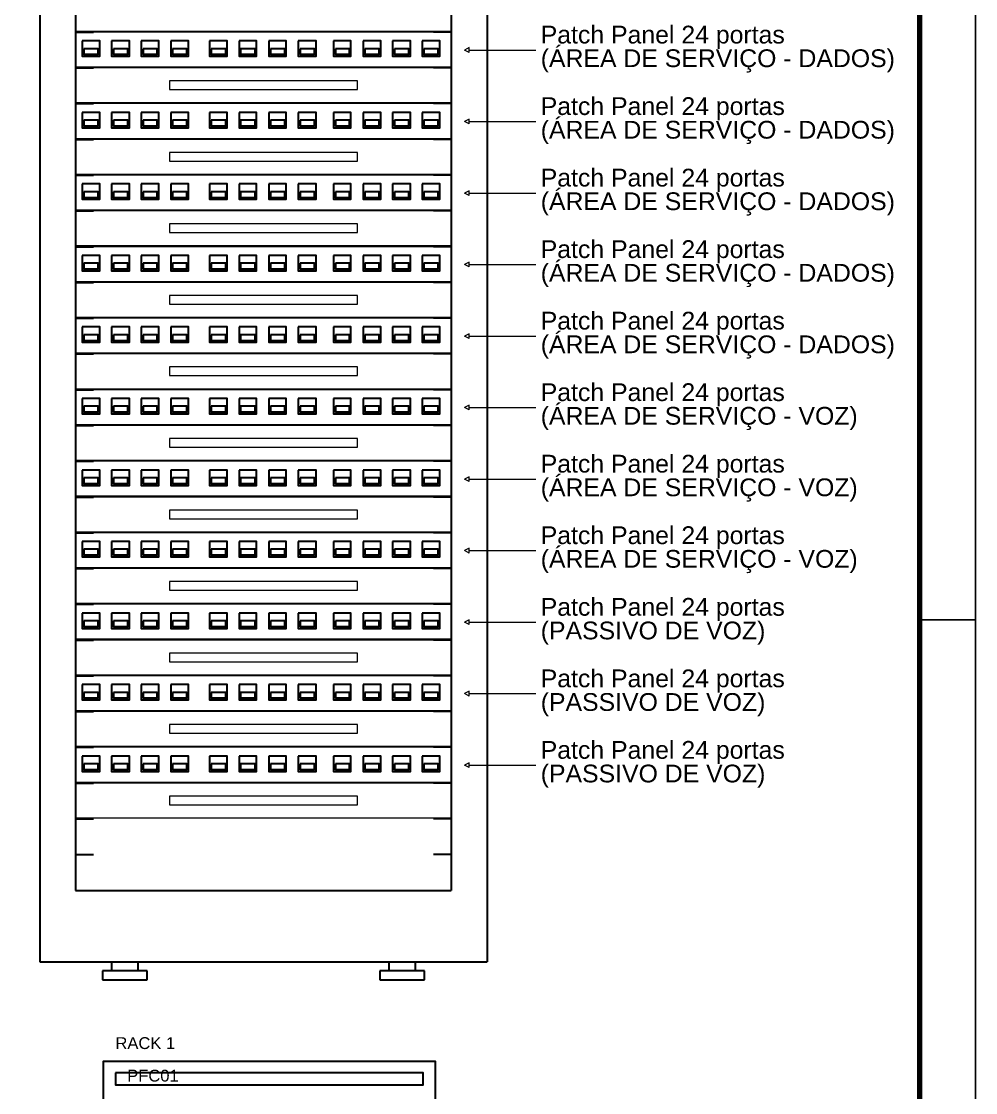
# Model space of a CAD drawing. Header units: millimetres. Extents: x 329 to 8779, y 382 to 3352.
# Drawn here: x 7925 to 8779, y 1444 to 2403 of the extents above; entities that cross this region are included whole.
import ezdxf

# ---------------------------------------------------------------- set-up
doc = ezdxf.new("R2010")
doc.units = ezdxf.units.MM
for name, color, linetype, lineweight in [('CE-Condutos', 6, 'Continuous', 30), ('DI-Linhas do quadro', 1, 'Continuous', 30), ('DI-Textos do diagrama', 7, 'Continuous', 20), ('DI-Textos do quadro', 7, 'Continuous', 20), ('P-SIMBOL', 5, 'Continuous', 20)]:
    doc.layers.add(name, color=color, linetype=linetype, lineweight=lineweight)
doc.layers.add('LEGENDA', color=7, linetype='Continuous')
doc.styles.add('Arial', font='Arial.ttf')

# ---------------------------------------------------------------- blocks, each defined once
blk = doc.blocks.new('A1 sem aba')
at = {"layer": 'LEGENDA'}
blk.add_line((0, 29.7), (-1, 29.7), dxfattribs=at)
blk.add_lwpolyline([(-169, 59.4), (0, 59.4), (0, 0), (-169, 0), (-169, 59.4)], close=True, dxfattribs=at)
at = {"layer": 'LEGENDA', "const_width": 0.1}
blk.add_lwpolyline([(-1, 58.4), (-1, 1), (-166.5, 1), (-166.5, 58.4)], close=True, dxfattribs=at)

msp = doc.modelspace()

# ---------------------------------------------------------------- linework, layer by layer
at = {"layer": 'CE-Condutos'}
for points in [[(7979.717, 2385.217), (7979.717, 2371.517), (7995.417, 2371.517), (7995.417, 2385.217), (7979.717, 2385.217)], [(7981.117, 2378.267), (7981.117, 2373.217), (7994.017, 2373.217), (7994.017, 2378.267), (7981.117, 2378.267)], [(8006.017, 2385.217), (8006.017, 2371.517), (8021.967, 2371.517), (8021.967, 2385.217), (8006.017, 2385.217)], [(8007.717, 2378.267), (8007.717, 2373.217), (8020.567, 2373.217), (8020.567, 2378.267), (8007.717, 2378.267)], [(8032.567, 2385.217), (8032.567, 2371.517), (8048.217, 2371.517), (8048.217, 2385.217), (8032.567, 2385.217)], [(8034.267, 2378.267), (8034.267, 2373.217), (8046.817, 2373.217), (8046.817, 2378.267), (8034.267, 2378.267)], [(8059.117, 2385.217), (8059.117, 2371.517), (8074.767, 2371.517), (8074.767, 2385.217), (8059.117, 2385.217)], [(8060.517, 2378.267), (8060.517, 2373.217), (8073.367, 2373.217), (8073.367, 2378.267), (8060.517, 2378.267)], [(8093.517, 2385.217), (8093.517, 2371.517), (8109.467, 2371.517), (8109.467, 2385.217), (8093.517, 2385.217)], [(8095.217, 2378.267), (8095.217, 2373.217), (8108.067, 2373.217), (8108.067, 2378.267), (8095.217, 2378.267)], [(8120.067, 2385.217), (8120.067, 2371.517), (8135.717, 2371.517), (8135.717, 2385.217), (8120.067, 2385.217)], [(8121.467, 2378.267), (8121.467, 2373.217), (8134.317, 2373.217), (8134.317, 2378.267), (8121.467, 2378.267)], [(8146.617, 2385.217), (8146.617, 2371.517), (8162.267, 2371.517), (8162.267, 2385.217), (8146.617, 2385.217)], [(8148.017, 2378.267), (8148.017, 2373.217), (8160.867, 2373.217), (8160.867, 2378.267), (8148.017, 2378.267)], [(8172.917, 2385.217), (8172.917, 2371.517), (8188.867, 2371.517), (8188.867, 2385.217), (8172.917, 2385.217)], [(8174.567, 2378.267), (8174.567, 2373.217), (8187.467, 2373.217), (8187.467, 2378.267), (8174.567, 2378.267)], [(8204.517, 2385.217), (8204.517, 2371.517), (8220.167, 2371.517), (8220.167, 2385.217), (8204.517, 2385.217)], [(8206.167, 2378.267), (8206.167, 2373.217), (8218.767, 2373.217), (8218.767, 2378.267), (8206.167, 2378.267)], [(8231.067, 2385.217), (8231.067, 2371.517), (8246.717, 2371.517), (8246.717, 2385.217), (8231.067, 2385.217)], [(8232.467, 2378.267), (8232.467, 2373.217), (8245.317, 2373.217), (8245.317, 2378.267), (8232.467, 2378.267)], [(8257.317, 2385.217), (8257.317, 2371.517), (8273.267, 2371.517), (8273.267, 2385.217), (8257.317, 2385.217)], [(8259.017, 2378.267), (8259.017, 2373.217), (8271.867, 2373.217), (8271.867, 2378.267), (8259.017, 2378.267)], [(8283.867, 2385.217), (8283.867, 2371.517), (8299.567, 2371.517), (8299.567, 2385.217), (8283.867, 2385.217)], [(8285.267, 2378.267), (8285.267, 2373.217), (8298.167, 2373.217), (8298.167, 2378.267), (8285.267, 2378.267)], [(7979.717, 2321.242), (7979.717, 2307.542), (7995.417, 2307.542), (7995.417, 2321.242), (7979.717, 2321.242)], [(8006.017, 2321.242), (8006.017, 2307.542), (8021.967, 2307.542), (8021.967, 2321.242), (8006.017, 2321.242)], [(8032.567, 2321.242), (8032.567, 2307.542), (8048.217, 2307.542), (8048.217, 2321.242), (8032.567, 2321.242)], [(8059.117, 2321.242), (8059.117, 2307.542), (8074.767, 2307.542), (8074.767, 2321.242), (8059.117, 2321.242)], [(8093.517, 2321.242), (8093.517, 2307.542), (8109.467, 2307.542), (8109.467, 2321.242), (8093.517, 2321.242)], [(8120.067, 2321.242), (8120.067, 2307.542), (8135.717, 2307.542), (8135.717, 2321.242), (8120.067, 2321.242)], [(8146.617, 2321.242), (8146.617, 2307.542), (8162.267, 2307.542), (8162.267, 2321.242), (8146.617, 2321.242)], [(8172.917, 2321.242), (8172.917, 2307.542), (8188.867, 2307.542), (8188.867, 2321.242), (8172.917, 2321.242)], [(8204.517, 2321.242), (8204.517, 2307.542), (8220.167, 2307.542), (8220.167, 2321.242), (8204.517, 2321.242)], [(8231.067, 2321.242), (8231.067, 2307.542), (8246.717, 2307.542), (8246.717, 2321.242), (8231.067, 2321.242)], [(8257.317, 2321.242), (8257.317, 2307.542), (8273.267, 2307.542), (8273.267, 2321.242), (8257.317, 2321.242)], [(8283.867, 2321.242), (8283.867, 2307.542), (8299.567, 2307.542), (8299.567, 2321.242), (8283.867, 2321.242)], [(7981.117, 2314.292), (7981.117, 2309.242), (7994.017, 2309.242), (7994.017, 2314.292), (7981.117, 2314.292)], [(8007.717, 2314.292), (8007.717, 2309.242), (8020.567, 2309.242), (8020.567, 2314.292), (8007.717, 2314.292)], [(8034.267, 2314.292), (8034.267, 2309.242), (8046.817, 2309.242), (8046.817, 2314.292), (8034.267, 2314.292)], [(8060.517, 2314.292), (8060.517, 2309.242), (8073.367, 2309.242), (8073.367, 2314.292), (8060.517, 2314.292)], [(8095.217, 2314.292), (8095.217, 2309.242), (8108.067, 2309.242), (8108.067, 2314.292), (8095.217, 2314.292)], [(8121.467, 2314.292), (8121.467, 2309.242), (8134.317, 2309.242), (8134.317, 2314.292), (8121.467, 2314.292)], [(8148.017, 2314.292), (8148.017, 2309.242), (8160.867, 2309.242), (8160.867, 2314.292), (8148.017, 2314.292)], [(8174.567, 2314.292), (8174.567, 2309.242), (8187.467, 2309.242), (8187.467, 2314.292), (8174.567, 2314.292)], [(8206.167, 2314.292), (8206.167, 2309.242), (8218.767, 2309.242), (8218.767, 2314.292), (8206.167, 2314.292)], [(8232.467, 2314.292), (8232.467, 2309.242), (8245.317, 2309.242), (8245.317, 2314.292), (8232.467, 2314.292)], [(8259.017, 2314.292), (8259.017, 2309.242), (8271.867, 2309.242), (8271.867, 2314.292), (8259.017, 2314.292)], [(8285.267, 2314.292), (8285.267, 2309.242), (8298.167, 2309.242), (8298.167, 2314.292), (8285.267, 2314.292)], [(7979.717, 2257.262), (7979.717, 2243.562), (7995.417, 2243.562), (7995.417, 2257.262), (7979.717, 2257.262)], [(8006.017, 2257.262), (8006.017, 2243.562), (8021.967, 2243.562), (8021.967, 2257.262), (8006.017, 2257.262)], [(8032.567, 2257.262), (8032.567, 2243.562), (8048.217, 2243.562), (8048.217, 2257.262), (8032.567, 2257.262)], [(8059.117, 2257.262), (8059.117, 2243.562), (8074.767, 2243.562), (8074.767, 2257.262), (8059.117, 2257.262)], [(8093.517, 2257.262), (8093.517, 2243.562), (8109.467, 2243.562), (8109.467, 2257.262), (8093.517, 2257.262)], [(8120.067, 2257.262), (8120.067, 2243.562), (8135.717, 2243.562), (8135.717, 2257.262), (8120.067, 2257.262)], [(8146.617, 2257.262), (8146.617, 2243.562), (8162.267, 2243.562), (8162.267, 2257.262), (8146.617, 2257.262)], [(8172.917, 2257.262), (8172.917, 2243.562), (8188.867, 2243.562), (8188.867, 2257.262), (8172.917, 2257.262)], [(8204.517, 2257.262), (8204.517, 2243.562), (8220.167, 2243.562), (8220.167, 2257.262), (8204.517, 2257.262)], [(8231.067, 2257.262), (8231.067, 2243.562), (8246.717, 2243.562), (8246.717, 2257.262), (8231.067, 2257.262)], [(8257.317, 2257.262), (8257.317, 2243.562), (8273.267, 2243.562), (8273.267, 2257.262), (8257.317, 2257.262)], [(8283.867, 2257.262), (8283.867, 2243.562), (8299.567, 2243.562), (8299.567, 2257.262), (8283.867, 2257.262)], [(7981.117, 2250.312), (7981.117, 2245.262), (7994.017, 2245.262), (7994.017, 2250.312), (7981.117, 2250.312)], [(8007.717, 2250.312), (8007.717, 2245.262), (8020.567, 2245.262), (8020.567, 2250.312), (8007.717, 2250.312)], [(8034.267, 2250.312), (8034.267, 2245.262), (8046.817, 2245.262), (8046.817, 2250.312), (8034.267, 2250.312)], [(8060.517, 2250.312), (8060.517, 2245.262), (8073.367, 2245.262), (8073.367, 2250.312), (8060.517, 2250.312)], [(8095.217, 2250.312), (8095.217, 2245.262), (8108.067, 2245.262), (8108.067, 2250.312), (8095.217, 2250.312)], [(8121.467, 2250.312), (8121.467, 2245.262), (8134.317, 2245.262), (8134.317, 2250.312), (8121.467, 2250.312)], [(8148.017, 2250.312), (8148.017, 2245.262), (8160.867, 2245.262), (8160.867, 2250.312), (8148.017, 2250.312)], [(8174.567, 2250.312), (8174.567, 2245.262), (8187.467, 2245.262), (8187.467, 2250.312), (8174.567, 2250.312)], [(8206.167, 2250.312), (8206.167, 2245.262), (8218.767, 2245.262), (8218.767, 2250.312), (8206.167, 2250.312)], [(8232.467, 2250.312), (8232.467, 2245.262), (8245.317, 2245.262), (8245.317, 2250.312), (8232.467, 2250.312)], [(8259.017, 2250.312), (8259.017, 2245.262), (8271.867, 2245.262), (8271.867, 2250.312), (8259.017, 2250.312)], [(8285.267, 2250.312), (8285.267, 2245.262), (8298.167, 2245.262), (8298.167, 2250.312), (8285.267, 2250.312)], [(7979.717, 2193.282), (7979.717, 2179.582), (7995.417, 2179.582), (7995.417, 2193.282), (7979.717, 2193.282)], [(7981.117, 2186.332), (7981.117, 2181.282), (7994.017, 2181.282), (7994.017, 2186.332), (7981.117, 2186.332)], [(8006.017, 2193.282), (8006.017, 2179.582), (8021.967, 2179.582), (8021.967, 2193.282), (8006.017, 2193.282)], [(8007.717, 2186.332), (8007.717, 2181.282), (8020.567, 2181.282), (8020.567, 2186.332), (8007.717, 2186.332)], [(8032.567, 2193.282), (8032.567, 2179.582), (8048.217, 2179.582), (8048.217, 2193.282), (8032.567, 2193.282)], [(8034.267, 2186.332), (8034.267, 2181.282), (8046.817, 2181.282), (8046.817, 2186.332), (8034.267, 2186.332)], [(8059.117, 2193.282), (8059.117, 2179.582), (8074.767, 2179.582), (8074.767, 2193.282), (8059.117, 2193.282)], [(8060.517, 2186.332), (8060.517, 2181.282), (8073.367, 2181.282), (8073.367, 2186.332), (8060.517, 2186.332)], [(8093.517, 2193.282), (8093.517, 2179.582), (8109.467, 2179.582), (8109.467, 2193.282), (8093.517, 2193.282)], [(8095.217, 2186.332), (8095.217, 2181.282), (8108.067, 2181.282), (8108.067, 2186.332), (8095.217, 2186.332)], [(8120.067, 2193.282), (8120.067, 2179.582), (8135.717, 2179.582), (8135.717, 2193.282), (8120.067, 2193.282)], [(8121.467, 2186.332), (8121.467, 2181.282), (8134.317, 2181.282), (8134.317, 2186.332), (8121.467, 2186.332)], [(8146.617, 2193.282), (8146.617, 2179.582), (8162.267, 2179.582), (8162.267, 2193.282), (8146.617, 2193.282)], [(8148.017, 2186.332), (8148.017, 2181.282), (8160.867, 2181.282), (8160.867, 2186.332), (8148.017, 2186.332)], [(8172.917, 2193.282), (8172.917, 2179.582), (8188.867, 2179.582), (8188.867, 2193.282), (8172.917, 2193.282)], [(8174.567, 2186.332), (8174.567, 2181.282), (8187.467, 2181.282), (8187.467, 2186.332), (8174.567, 2186.332)], [(8204.517, 2193.282), (8204.517, 2179.582), (8220.167, 2179.582), (8220.167, 2193.282), (8204.517, 2193.282)], [(8206.167, 2186.332), (8206.167, 2181.282), (8218.767, 2181.282), (8218.767, 2186.332), (8206.167, 2186.332)], [(8231.067, 2193.282), (8231.067, 2179.582), (8246.717, 2179.582), (8246.717, 2193.282), (8231.067, 2193.282)], [(8232.467, 2186.332), (8232.467, 2181.282), (8245.317, 2181.282), (8245.317, 2186.332), (8232.467, 2186.332)], [(8257.317, 2193.282), (8257.317, 2179.582), (8273.267, 2179.582), (8273.267, 2193.282), (8257.317, 2193.282)], [(8259.017, 2186.332), (8259.017, 2181.282), (8271.867, 2181.282), (8271.867, 2186.332), (8259.017, 2186.332)], [(8283.867, 2193.282), (8283.867, 2179.582), (8299.567, 2179.582), (8299.567, 2193.282), (8283.867, 2193.282)], [(8285.267, 2186.332), (8285.267, 2181.282), (8298.167, 2181.282), (8298.167, 2186.332), (8285.267, 2186.332)], [(7979.717, 2129.302), (7979.717, 2115.602), (7995.417, 2115.602), (7995.417, 2129.302), (7979.717, 2129.302)], [(8006.017, 2129.302), (8006.017, 2115.602), (8021.967, 2115.602), (8021.967, 2129.302), (8006.017, 2129.302)], [(8032.567, 2129.302), (8032.567, 2115.602), (8048.217, 2115.602), (8048.217, 2129.302), (8032.567, 2129.302)], [(8059.117, 2129.302), (8059.117, 2115.602), (8074.767, 2115.602), (8074.767, 2129.302), (8059.117, 2129.302)], [(8093.517, 2129.302), (8093.517, 2115.602), (8109.467, 2115.602), (8109.467, 2129.302), (8093.517, 2129.302)], [(8120.067, 2129.302), (8120.067, 2115.602), (8135.717, 2115.602), (8135.717, 2129.302), (8120.067, 2129.302)], [(8146.617, 2129.302), (8146.617, 2115.602), (8162.267, 2115.602), (8162.267, 2129.302), (8146.617, 2129.302)], [(8172.917, 2129.302), (8172.917, 2115.602), (8188.867, 2115.602), (8188.867, 2129.302), (8172.917, 2129.302)], [(8204.517, 2129.302), (8204.517, 2115.602), (8220.167, 2115.602), (8220.167, 2129.302), (8204.517, 2129.302)], [(8231.067, 2129.302), (8231.067, 2115.602), (8246.717, 2115.602), (8246.717, 2129.302), (8231.067, 2129.302)], [(8257.317, 2129.302), (8257.317, 2115.602), (8273.267, 2115.602), (8273.267, 2129.302), (8257.317, 2129.302)], [(8283.867, 2129.302), (8283.867, 2115.602), (8299.567, 2115.602), (8299.567, 2129.302), (8283.867, 2129.302)], [(7981.117, 2122.352), (7981.117, 2117.302), (7994.017, 2117.302), (7994.017, 2122.352), (7981.117, 2122.352)], [(8007.717, 2122.352), (8007.717, 2117.302), (8020.567, 2117.302), (8020.567, 2122.352), (8007.717, 2122.352)], [(8034.267, 2122.352), (8034.267, 2117.302), (8046.817, 2117.302), (8046.817, 2122.352), (8034.267, 2122.352)], [(8060.517, 2122.352), (8060.517, 2117.302), (8073.367, 2117.302), (8073.367, 2122.352), (8060.517, 2122.352)], [(8095.217, 2122.352), (8095.217, 2117.302), (8108.067, 2117.302), (8108.067, 2122.352), (8095.217, 2122.352)], [(8121.467, 2122.352), (8121.467, 2117.302), (8134.317, 2117.302), (8134.317, 2122.352), (8121.467, 2122.352)], [(8148.017, 2122.352), (8148.017, 2117.302), (8160.867, 2117.302), (8160.867, 2122.352), (8148.017, 2122.352)], [(8174.567, 2122.352), (8174.567, 2117.302), (8187.467, 2117.302), (8187.467, 2122.352), (8174.567, 2122.352)], [(8206.167, 2122.352), (8206.167, 2117.302), (8218.767, 2117.302), (8218.767, 2122.352), (8206.167, 2122.352)], [(8232.467, 2122.352), (8232.467, 2117.302), (8245.317, 2117.302), (8245.317, 2122.352), (8232.467, 2122.352)], [(8259.017, 2122.352), (8259.017, 2117.302), (8271.867, 2117.302), (8271.867, 2122.352), (8259.017, 2122.352)], [(8285.267, 2122.352), (8285.267, 2117.302), (8298.167, 2117.302), (8298.167, 2122.352), (8285.267, 2122.352)], [(7979.717, 2065.327), (7979.717, 2051.627), (7995.417, 2051.627), (7995.417, 2065.327), (7979.717, 2065.327)], [(8006.017, 2065.327), (8006.017, 2051.627), (8021.967, 2051.627), (8021.967, 2065.327), (8006.017, 2065.327)], [(8032.567, 2065.327), (8032.567, 2051.627), (8048.217, 2051.627), (8048.217, 2065.327), (8032.567, 2065.327)], [(8059.117, 2065.327), (8059.117, 2051.627), (8074.767, 2051.627), (8074.767, 2065.327), (8059.117, 2065.327)], [(8093.517, 2065.327), (8093.517, 2051.627), (8109.467, 2051.627), (8109.467, 2065.327), (8093.517, 2065.327)], [(8120.067, 2065.327), (8120.067, 2051.627), (8135.717, 2051.627), (8135.717, 2065.327), (8120.067, 2065.327)], [(8146.617, 2065.327), (8146.617, 2051.627), (8162.267, 2051.627), (8162.267, 2065.327), (8146.617, 2065.327)], [(8172.917, 2065.327), (8172.917, 2051.627), (8188.867, 2051.627), (8188.867, 2065.327), (8172.917, 2065.327)], [(8204.517, 2065.327), (8204.517, 2051.627), (8220.167, 2051.627), (8220.167, 2065.327), (8204.517, 2065.327)], [(8231.067, 2065.327), (8231.067, 2051.627), (8246.717, 2051.627), (8246.717, 2065.327), (8231.067, 2065.327)], [(8257.317, 2065.327), (8257.317, 2051.627), (8273.267, 2051.627), (8273.267, 2065.327), (8257.317, 2065.327)], [(8283.867, 2065.327), (8283.867, 2051.627), (8299.567, 2051.627), (8299.567, 2065.327), (8283.867, 2065.327)], [(7981.117, 2058.377), (7981.117, 2053.327), (7994.017, 2053.327), (7994.017, 2058.377), (7981.117, 2058.377)], [(8007.717, 2058.377), (8007.717, 2053.327), (8020.567, 2053.327), (8020.567, 2058.377), (8007.717, 2058.377)], [(8034.267, 2058.377), (8034.267, 2053.327), (8046.817, 2053.327), (8046.817, 2058.377), (8034.267, 2058.377)], [(8060.517, 2058.377), (8060.517, 2053.327), (8073.367, 2053.327), (8073.367, 2058.377), (8060.517, 2058.377)], [(8095.217, 2058.377), (8095.217, 2053.327), (8108.067, 2053.327), (8108.067, 2058.377), (8095.217, 2058.377)], [(8121.467, 2058.377), (8121.467, 2053.327), (8134.317, 2053.327), (8134.317, 2058.377), (8121.467, 2058.377)], [(8148.017, 2058.377), (8148.017, 2053.327), (8160.867, 2053.327), (8160.867, 2058.377), (8148.017, 2058.377)], [(8174.567, 2058.377), (8174.567, 2053.327), (8187.467, 2053.327), (8187.467, 2058.377), (8174.567, 2058.377)], [(8206.167, 2058.377), (8206.167, 2053.327), (8218.767, 2053.327), (8218.767, 2058.377), (8206.167, 2058.377)], [(8232.467, 2058.377), (8232.467, 2053.327), (8245.317, 2053.327), (8245.317, 2058.377), (8232.467, 2058.377)], [(8259.017, 2058.377), (8259.017, 2053.327), (8271.867, 2053.327), (8271.867, 2058.377), (8259.017, 2058.377)], [(8285.267, 2058.377), (8285.267, 2053.327), (8298.167, 2053.327), (8298.167, 2058.377), (8285.267, 2058.377)], [(7979.717, 2001.347), (7979.717, 1987.647), (7995.417, 1987.647), (7995.417, 2001.347), (7979.717, 2001.347)], [(7981.117, 1994.397), (7981.117, 1989.347), (7994.017, 1989.347), (7994.017, 1994.397), (7981.117, 1994.397)], [(8006.017, 2001.347), (8006.017, 1987.647), (8021.967, 1987.647), (8021.967, 2001.347), (8006.017, 2001.347)], [(8007.717, 1994.397), (8007.717, 1989.347), (8020.567, 1989.347), (8020.567, 1994.397), (8007.717, 1994.397)], [(8032.567, 2001.347), (8032.567, 1987.647), (8048.217, 1987.647), (8048.217, 2001.347), (8032.567, 2001.347)], [(8034.267, 1994.397), (8034.267, 1989.347), (8046.817, 1989.347), (8046.817, 1994.397), (8034.267, 1994.397)], [(8059.117, 2001.347), (8059.117, 1987.647), (8074.767, 1987.647), (8074.767, 2001.347), (8059.117, 2001.347)], [(8060.517, 1994.397), (8060.517, 1989.347), (8073.367, 1989.347), (8073.367, 1994.397), (8060.517, 1994.397)], [(8093.517, 2001.347), (8093.517, 1987.647), (8109.467, 1987.647), (8109.467, 2001.347), (8093.517, 2001.347)], [(8095.217, 1994.397), (8095.217, 1989.347), (8108.067, 1989.347), (8108.067, 1994.397), (8095.217, 1994.397)], [(8120.067, 2001.347), (8120.067, 1987.647), (8135.717, 1987.647), (8135.717, 2001.347), (8120.067, 2001.347)], [(8121.467, 1994.397), (8121.467, 1989.347), (8134.317, 1989.347), (8134.317, 1994.397), (8121.467, 1994.397)], [(8146.617, 2001.347), (8146.617, 1987.647), (8162.267, 1987.647), (8162.267, 2001.347), (8146.617, 2001.347)], [(8148.017, 1994.397), (8148.017, 1989.347), (8160.867, 1989.347), (8160.867, 1994.397), (8148.017, 1994.397)], [(8172.917, 2001.347), (8172.917, 1987.647), (8188.867, 1987.647), (8188.867, 2001.347), (8172.917, 2001.347)], [(8174.567, 1994.397), (8174.567, 1989.347), (8187.467, 1989.347), (8187.467, 1994.397), (8174.567, 1994.397)], [(8204.517, 2001.347), (8204.517, 1987.647), (8220.167, 1987.647), (8220.167, 2001.347), (8204.517, 2001.347)], [(8206.167, 1994.397), (8206.167, 1989.347), (8218.767, 1989.347), (8218.767, 1994.397), (8206.167, 1994.397)], [(8231.067, 2001.347), (8231.067, 1987.647), (8246.717, 1987.647), (8246.717, 2001.347), (8231.067, 2001.347)], [(8232.467, 1994.397), (8232.467, 1989.347), (8245.317, 1989.347), (8245.317, 1994.397), (8232.467, 1994.397)], [(8257.317, 2001.347), (8257.317, 1987.647), (8273.267, 1987.647), (8273.267, 2001.347), (8257.317, 2001.347)], [(8259.017, 1994.397), (8259.017, 1989.347), (8271.867, 1989.347), (8271.867, 1994.397), (8259.017, 1994.397)], [(8283.867, 2001.347), (8283.867, 1987.647), (8299.567, 1987.647), (8299.567, 2001.347), (8283.867, 2001.347)], [(8285.267, 1994.397), (8285.267, 1989.347), (8298.167, 1989.347), (8298.167, 1994.397), (8285.267, 1994.397)], [(7979.717, 1937.367), (7979.717, 1923.667), (7995.417, 1923.667), (7995.417, 1937.367), (7979.717, 1937.367)], [(8006.017, 1937.367), (8006.017, 1923.667), (8021.967, 1923.667), (8021.967, 1937.367), (8006.017, 1937.367)], [(8032.567, 1937.367), (8032.567, 1923.667), (8048.217, 1923.667), (8048.217, 1937.367), (8032.567, 1937.367)], [(8059.117, 1937.367), (8059.117, 1923.667), (8074.767, 1923.667), (8074.767, 1937.367), (8059.117, 1937.367)], [(8093.517, 1937.367), (8093.517, 1923.667), (8109.467, 1923.667), (8109.467, 1937.367), (8093.517, 1937.367)], [(8120.067, 1937.367), (8120.067, 1923.667), (8135.717, 1923.667), (8135.717, 1937.367), (8120.067, 1937.367)], [(8146.617, 1937.367), (8146.617, 1923.667), (8162.267, 1923.667), (8162.267, 1937.367), (8146.617, 1937.367)], [(8172.917, 1937.367), (8172.917, 1923.667), (8188.867, 1923.667), (8188.867, 1937.367), (8172.917, 1937.367)], [(8204.517, 1937.367), (8204.517, 1923.667), (8220.167, 1923.667), (8220.167, 1937.367), (8204.517, 1937.367)], [(8231.067, 1937.367), (8231.067, 1923.667), (8246.717, 1923.667), (8246.717, 1937.367), (8231.067, 1937.367)], [(8257.317, 1937.367), (8257.317, 1923.667), (8273.267, 1923.667), (8273.267, 1937.367), (8257.317, 1937.367)], [(8283.867, 1937.367), (8283.867, 1923.667), (8299.567, 1923.667), (8299.567, 1937.367), (8283.867, 1937.367)], [(7981.117, 1930.417), (7981.117, 1925.367), (7994.017, 1925.367), (7994.017, 1930.417), (7981.117, 1930.417)], [(8007.717, 1930.417), (8007.717, 1925.367), (8020.567, 1925.367), (8020.567, 1930.417), (8007.717, 1930.417)], [(8034.267, 1930.417), (8034.267, 1925.367), (8046.817, 1925.367), (8046.817, 1930.417), (8034.267, 1930.417)], [(8060.517, 1930.417), (8060.517, 1925.367), (8073.367, 1925.367), (8073.367, 1930.417), (8060.517, 1930.417)], [(8095.217, 1930.417), (8095.217, 1925.367), (8108.067, 1925.367), (8108.067, 1930.417), (8095.217, 1930.417)], [(8121.467, 1930.417), (8121.467, 1925.367), (8134.317, 1925.367), (8134.317, 1930.417), (8121.467, 1930.417)], [(8148.017, 1930.417), (8148.017, 1925.367), (8160.867, 1925.367), (8160.867, 1930.417), (8148.017, 1930.417)], [(8174.567, 1930.417), (8174.567, 1925.367), (8187.467, 1925.367), (8187.467, 1930.417), (8174.567, 1930.417)], [(8206.167, 1930.417), (8206.167, 1925.367), (8218.767, 1925.367), (8218.767, 1930.417), (8206.167, 1930.417)], [(8232.467, 1930.417), (8232.467, 1925.367), (8245.317, 1925.367), (8245.317, 1930.417), (8232.467, 1930.417)], [(8259.017, 1930.417), (8259.017, 1925.367), (8271.867, 1925.367), (8271.867, 1930.417), (8259.017, 1930.417)], [(8285.267, 1930.417), (8285.267, 1925.367), (8298.167, 1925.367), (8298.167, 1930.417), (8285.267, 1930.417)], [(7979.717, 1873.392), (7979.717, 1859.692), (7995.417, 1859.692), (7995.417, 1873.392), (7979.717, 1873.392)], [(8006.017, 1873.392), (8006.017, 1859.692), (8021.967, 1859.692), (8021.967, 1873.392), (8006.017, 1873.392)], [(8032.567, 1873.392), (8032.567, 1859.692), (8048.217, 1859.692), (8048.217, 1873.392), (8032.567, 1873.392)], [(8059.117, 1873.392), (8059.117, 1859.692), (8074.767, 1859.692), (8074.767, 1873.392), (8059.117, 1873.392)], [(8093.517, 1873.392), (8093.517, 1859.692), (8109.467, 1859.692), (8109.467, 1873.392), (8093.517, 1873.392)], [(8120.067, 1873.392), (8120.067, 1859.692), (8135.717, 1859.692), (8135.717, 1873.392), (8120.067, 1873.392)], [(8146.617, 1873.392), (8146.617, 1859.692), (8162.267, 1859.692), (8162.267, 1873.392), (8146.617, 1873.392)], [(8172.917, 1873.392), (8172.917, 1859.692), (8188.867, 1859.692), (8188.867, 1873.392), (8172.917, 1873.392)], [(8204.517, 1873.392), (8204.517, 1859.692), (8220.167, 1859.692), (8220.167, 1873.392), (8204.517, 1873.392)], [(8231.067, 1873.392), (8231.067, 1859.692), (8246.717, 1859.692), (8246.717, 1873.392), (8231.067, 1873.392)], [(8257.317, 1873.392), (8257.317, 1859.692), (8273.267, 1859.692), (8273.267, 1873.392), (8257.317, 1873.392)], [(8283.867, 1873.392), (8283.867, 1859.692), (8299.567, 1859.692), (8299.567, 1873.392), (8283.867, 1873.392)], [(7981.117, 1866.442), (7981.117, 1861.392), (7994.017, 1861.392), (7994.017, 1866.442), (7981.117, 1866.442)], [(8007.717, 1866.442), (8007.717, 1861.392), (8020.567, 1861.392), (8020.567, 1866.442), (8007.717, 1866.442)], [(8034.267, 1866.442), (8034.267, 1861.392), (8046.817, 1861.392), (8046.817, 1866.442), (8034.267, 1866.442)], [(8060.517, 1866.442), (8060.517, 1861.392), (8073.367, 1861.392), (8073.367, 1866.442), (8060.517, 1866.442)], [(8095.217, 1866.442), (8095.217, 1861.392), (8108.067, 1861.392), (8108.067, 1866.442), (8095.217, 1866.442)], [(8121.467, 1866.442), (8121.467, 1861.392), (8134.317, 1861.392), (8134.317, 1866.442), (8121.467, 1866.442)], [(8148.017, 1866.442), (8148.017, 1861.392), (8160.867, 1861.392), (8160.867, 1866.442), (8148.017, 1866.442)], [(8174.567, 1866.442), (8174.567, 1861.392), (8187.467, 1861.392), (8187.467, 1866.442), (8174.567, 1866.442)], [(8206.167, 1866.442), (8206.167, 1861.392), (8218.767, 1861.392), (8218.767, 1866.442), (8206.167, 1866.442)], [(8232.467, 1866.442), (8232.467, 1861.392), (8245.317, 1861.392), (8245.317, 1866.442), (8232.467, 1866.442)], [(8259.017, 1866.442), (8259.017, 1861.392), (8271.867, 1861.392), (8271.867, 1866.442), (8259.017, 1866.442)], [(8285.267, 1866.442), (8285.267, 1861.392), (8298.167, 1861.392), (8298.167, 1866.442), (8285.267, 1866.442)], [(7979.717, 1809.412), (7979.717, 1795.712), (7995.417, 1795.712), (7995.417, 1809.412), (7979.717, 1809.412)], [(7981.117, 1802.462), (7981.117, 1797.412), (7994.017, 1797.412), (7994.017, 1802.462), (7981.117, 1802.462)], [(8006.017, 1809.412), (8006.017, 1795.712), (8021.967, 1795.712), (8021.967, 1809.412), (8006.017, 1809.412)], [(8007.717, 1802.462), (8007.717, 1797.412), (8020.567, 1797.412), (8020.567, 1802.462), (8007.717, 1802.462)], [(8032.567, 1809.412), (8032.567, 1795.712), (8048.217, 1795.712), (8048.217, 1809.412), (8032.567, 1809.412)], [(8034.267, 1802.462), (8034.267, 1797.412), (8046.817, 1797.412), (8046.817, 1802.462), (8034.267, 1802.462)], [(8059.117, 1809.412), (8059.117, 1795.712), (8074.767, 1795.712), (8074.767, 1809.412), (8059.117, 1809.412)], [(8060.517, 1802.462), (8060.517, 1797.412), (8073.367, 1797.412), (8073.367, 1802.462), (8060.517, 1802.462)], [(8093.517, 1809.412), (8093.517, 1795.712), (8109.467, 1795.712), (8109.467, 1809.412), (8093.517, 1809.412)], [(8095.217, 1802.462), (8095.217, 1797.412), (8108.067, 1797.412), (8108.067, 1802.462), (8095.217, 1802.462)], [(8120.067, 1809.412), (8120.067, 1795.712), (8135.717, 1795.712), (8135.717, 1809.412), (8120.067, 1809.412)], [(8121.467, 1802.462), (8121.467, 1797.412), (8134.317, 1797.412), (8134.317, 1802.462), (8121.467, 1802.462)], [(8146.617, 1809.412), (8146.617, 1795.712), (8162.267, 1795.712), (8162.267, 1809.412), (8146.617, 1809.412)], [(8148.017, 1802.462), (8148.017, 1797.412), (8160.867, 1797.412), (8160.867, 1802.462), (8148.017, 1802.462)], [(8172.917, 1809.412), (8172.917, 1795.712), (8188.867, 1795.712), (8188.867, 1809.412), (8172.917, 1809.412)], [(8174.567, 1802.462), (8174.567, 1797.412), (8187.467, 1797.412), (8187.467, 1802.462), (8174.567, 1802.462)], [(8204.517, 1809.412), (8204.517, 1795.712), (8220.167, 1795.712), (8220.167, 1809.412), (8204.517, 1809.412)], [(8206.167, 1802.462), (8206.167, 1797.412), (8218.767, 1797.412), (8218.767, 1802.462), (8206.167, 1802.462)], [(8231.067, 1809.412), (8231.067, 1795.712), (8246.717, 1795.712), (8246.717, 1809.412), (8231.067, 1809.412)], [(8232.467, 1802.462), (8232.467, 1797.412), (8245.317, 1797.412), (8245.317, 1802.462), (8232.467, 1802.462)], [(8257.317, 1809.412), (8257.317, 1795.712), (8273.267, 1795.712), (8273.267, 1809.412), (8257.317, 1809.412)], [(8259.017, 1802.462), (8259.017, 1797.412), (8271.867, 1797.412), (8271.867, 1802.462), (8259.017, 1802.462)], [(8283.867, 1809.412), (8283.867, 1795.712), (8299.567, 1795.712), (8299.567, 1809.412), (8283.867, 1809.412)], [(8285.267, 1802.462), (8285.267, 1797.412), (8298.167, 1797.412), (8298.167, 1802.462), (8285.267, 1802.462)], [(7979.717, 1745.432), (7979.717, 1731.732), (7995.417, 1731.732), (7995.417, 1745.432), (7979.717, 1745.432)], [(8006.017, 1745.432), (8006.017, 1731.732), (8021.967, 1731.732), (8021.967, 1745.432), (8006.017, 1745.432)], [(8032.567, 1745.432), (8032.567, 1731.732), (8048.217, 1731.732), (8048.217, 1745.432), (8032.567, 1745.432)], [(8059.117, 1745.432), (8059.117, 1731.732), (8074.767, 1731.732), (8074.767, 1745.432), (8059.117, 1745.432)], [(8093.517, 1745.432), (8093.517, 1731.732), (8109.467, 1731.732), (8109.467, 1745.432), (8093.517, 1745.432)], [(8120.067, 1745.432), (8120.067, 1731.732), (8135.717, 1731.732), (8135.717, 1745.432), (8120.067, 1745.432)], [(8146.617, 1745.432), (8146.617, 1731.732), (8162.267, 1731.732), (8162.267, 1745.432), (8146.617, 1745.432)], [(8172.917, 1745.432), (8172.917, 1731.732), (8188.867, 1731.732), (8188.867, 1745.432), (8172.917, 1745.432)], [(8204.517, 1745.432), (8204.517, 1731.732), (8220.167, 1731.732), (8220.167, 1745.432), (8204.517, 1745.432)], [(8231.067, 1745.432), (8231.067, 1731.732), (8246.717, 1731.732), (8246.717, 1745.432), (8231.067, 1745.432)], [(8257.317, 1745.432), (8257.317, 1731.732), (8273.267, 1731.732), (8273.267, 1745.432), (8257.317, 1745.432)], [(8283.867, 1745.432), (8283.867, 1731.732), (8299.567, 1731.732), (8299.567, 1745.432), (8283.867, 1745.432)], [(7981.117, 1738.482), (7981.117, 1733.432), (7994.017, 1733.432), (7994.017, 1738.482), (7981.117, 1738.482)], [(8007.717, 1738.482), (8007.717, 1733.432), (8020.567, 1733.432), (8020.567, 1738.482), (8007.717, 1738.482)], [(8034.267, 1738.482), (8034.267, 1733.432), (8046.817, 1733.432), (8046.817, 1738.482), (8034.267, 1738.482)], [(8060.517, 1738.482), (8060.517, 1733.432), (8073.367, 1733.432), (8073.367, 1738.482), (8060.517, 1738.482)], [(8095.217, 1738.482), (8095.217, 1733.432), (8108.067, 1733.432), (8108.067, 1738.482), (8095.217, 1738.482)], [(8121.467, 1738.482), (8121.467, 1733.432), (8134.317, 1733.432), (8134.317, 1738.482), (8121.467, 1738.482)], [(8148.017, 1738.482), (8148.017, 1733.432), (8160.867, 1733.432), (8160.867, 1738.482), (8148.017, 1738.482)], [(8174.567, 1738.482), (8174.567, 1733.432), (8187.467, 1733.432), (8187.467, 1738.482), (8174.567, 1738.482)], [(8206.167, 1738.482), (8206.167, 1733.432), (8218.767, 1733.432), (8218.767, 1738.482), (8206.167, 1738.482)], [(8232.467, 1738.482), (8232.467, 1733.432), (8245.317, 1733.432), (8245.317, 1738.482), (8232.467, 1738.482)], [(8259.017, 1738.482), (8259.017, 1733.432), (8271.867, 1733.432), (8271.867, 1738.482), (8259.017, 1738.482)], [(8285.267, 1738.482), (8285.267, 1733.432), (8298.167, 1733.432), (8298.167, 1738.482), (8285.267, 1738.482)]]:
    msp.add_lwpolyline(points, close=True, dxfattribs=at)
at = {"layer": 'DI-Linhas do quadro', "linetype": 'Continuous'}
for p, q in [((7941.877, 3096.832), (7941.877, 1561.347)), ((8341.877, 3096.832), (8341.877, 1561.347)), ((7973.867, 3032.852), (7973.867, 1625.327)), ((8309.887, 3032.852), (8309.887, 1625.327)), ((7973.867, 2393.067), (7989.862, 2393.067)), ((7973.867, 2393.067), (7989.867, 2393.067)), ((8309.887, 2393.067), (8293.892, 2393.067)), ((7973.867, 2361.077), (7989.862, 2361.077)), ((8309.887, 2361.077), (8293.892, 2361.077)), ((7973.867, 2329.092), (7989.862, 2329.092)), ((7973.867, 2329.092), (7989.867, 2329.092)), ((8309.887, 2329.092), (8293.892, 2329.092)), ((7973.867, 2297.102), (7989.862, 2297.102)), ((8309.887, 2297.102), (8293.892, 2297.102)), ((7973.867, 2265.112), (7989.862, 2265.112)), ((7973.867, 2265.112), (7989.867, 2265.112)), ((8309.887, 2265.112), (8293.892, 2265.112)), ((7973.867, 2233.122), (7989.862, 2233.122)), ((8309.887, 2233.122), (8293.892, 2233.122)), ((7973.867, 2201.132), (7989.862, 2201.132)), ((7973.867, 2201.132), (7989.867, 2201.132)), ((8309.887, 2201.132), (8293.892, 2201.132)), ((7973.867, 2169.142), (7989.862, 2169.142)), ((8309.887, 2169.142), (8293.892, 2169.142)), ((7973.867, 2137.152), (7989.862, 2137.152)), ((7973.867, 2137.152), (7989.867, 2137.152)), ((8309.887, 2137.152), (8293.892, 2137.152)), ((7973.867, 2105.167), (7989.862, 2105.167)), ((8309.887, 2105.167), (8293.892, 2105.167)), ((7973.867, 2073.177), (7989.862, 2073.177)), ((7973.867, 2073.177), (7989.867, 2073.177)), ((8309.887, 2073.177), (8293.892, 2073.177)), ((7973.867, 2041.187), (7989.862, 2041.187)), ((8309.887, 2041.187), (8293.892, 2041.187)), ((7973.867, 2009.197), (7989.862, 2009.197)), ((7973.867, 2009.197), (7989.867, 2009.197)), ((8309.887, 2009.197), (8293.892, 2009.197)), ((7973.867, 1977.207), (7989.862, 1977.207)), ((8309.887, 1977.207), (8293.892, 1977.207)), ((7973.867, 1945.217), (7989.862, 1945.217)), ((7973.867, 1945.217), (7989.867, 1945.217)), ((8309.887, 1945.217), (8293.892, 1945.217)), ((7973.867, 1913.232), (7989.862, 1913.232)), ((8309.887, 1913.232), (8293.892, 1913.232)), ((7973.867, 1881.242), (7989.862, 1881.242)), ((7973.867, 1881.242), (7989.867, 1881.242)), ((8309.887, 1881.242), (8293.892, 1881.242)), ((7973.867, 1849.252), (7989.862, 1849.252)), ((8309.887, 1849.252), (8293.892, 1849.252)), ((7973.867, 1817.262), (7989.862, 1817.262)), ((7973.867, 1817.262), (7989.867, 1817.262)), ((8309.887, 1817.262), (8293.892, 1817.262)), ((7973.867, 1785.272), (7989.862, 1785.272)), ((8309.887, 1785.272), (8293.892, 1785.272)), ((7973.867, 1753.282), (7989.862, 1753.282)), ((7973.867, 1753.282), (7989.867, 1753.282)), ((8309.887, 1753.282), (8293.892, 1753.282)), ((7973.867, 1721.292), (7989.862, 1721.292)), ((8309.887, 1721.292), (8293.892, 1721.292)), ((7973.867, 1689.307), (7989.862, 1689.307)), ((8309.887, 1689.307), (8293.892, 1689.307)), ((7973.867, 1657.317), (7989.862, 1657.317)), ((8309.887, 1657.317), (8293.892, 1657.317)), ((7973.867, 1625.327), (8309.887, 1625.327)), ((7941.877, 1561.347), (8341.877, 1561.347)), ((8005.857, 1553.352), (7997.857, 1553.352)), ((7997.857, 1553.352), (7997.857, 1545.352)), ((8005.857, 1561.347), (8005.857, 1553.352)), ((8029.847, 1553.352), (8005.857, 1553.352)), ((8029.847, 1553.352), (8029.847, 1561.347)), ((8037.847, 1553.352), (8029.847, 1553.352)), ((8037.847, 1545.352), (8037.847, 1553.352)), ((8253.907, 1553.352), (8245.912, 1553.352)), ((8245.912, 1553.352), (8245.912, 1545.352)), ((8253.907, 1561.347), (8253.907, 1553.352)), ((8277.897, 1553.352), (8253.907, 1553.352)), ((8277.897, 1553.352), (8277.897, 1561.347)), ((8285.897, 1553.352), (8277.897, 1553.352)), ((8285.897, 1545.352), (8285.897, 1553.352)), ((7997.857, 1545.352), (8037.847, 1545.352)), ((8245.912, 1545.352), (8285.897, 1545.352))]:
    msp.add_line(p, q, dxfattribs=at)
for points in [[(7998.839, 1197.298), (7998.839, 1472.638), (8295.359, 1472.638), (8295.359, 1197.298), (7998.839, 1197.298)], [(8009.429, 1462.048), (8009.429, 1451.458), (8284.769, 1451.458), (8284.769, 1462.048), (8009.429, 1462.048)]]:
    msp.add_lwpolyline(points, close=True, dxfattribs=at)
at = {"layer": 'DI-Textos do quadro', "linetype": 'Continuous'}
for p, q in [((8325.902, 2379.192), (8321.667, 2377.077)), ((8325.902, 2374.957), (8321.667, 2377.077)), ((8325.902, 2374.957), (8325.902, 2379.192)), ((8325.902, 2377.077), (8385.647, 2377.077)), ((8325.902, 2315.217), (8321.667, 2313.102)), ((8325.902, 2310.982), (8321.667, 2313.102)), ((8325.902, 2310.982), (8325.902, 2315.217)), ((8325.902, 2313.102), (8385.647, 2313.102)), ((8325.902, 2251.237), (8321.667, 2249.122)), ((8325.902, 2247.002), (8321.667, 2249.122)), ((8325.902, 2247.002), (8325.902, 2251.237)), ((8325.902, 2249.122), (8385.647, 2249.122)), ((8325.902, 2187.257), (8321.667, 2185.142)), ((8325.902, 2183.022), (8321.667, 2185.142)), ((8325.902, 2183.022), (8325.902, 2187.257)), ((8325.902, 2185.142), (8385.647, 2185.142)), ((8325.902, 2123.277), (8321.667, 2121.162)), ((8325.902, 2119.042), (8321.667, 2121.162)), ((8325.902, 2119.042), (8325.902, 2123.277)), ((8325.902, 2121.162), (8385.647, 2121.162)), ((8325.902, 2059.307), (8321.667, 2057.192)), ((8325.902, 2055.072), (8321.667, 2057.192)), ((8325.902, 2055.072), (8325.902, 2059.307)), ((8325.902, 2057.192), (8385.647, 2057.192)), ((8325.902, 1995.327), (8321.667, 1993.212)), ((8325.902, 1991.092), (8321.667, 1993.212)), ((8325.902, 1991.092), (8325.902, 1995.327)), ((8325.902, 1993.212), (8385.647, 1993.212)), ((8325.902, 1931.347), (8321.667, 1929.232)), ((8325.902, 1927.112), (8321.667, 1929.232)), ((8325.902, 1927.112), (8325.902, 1931.347)), ((8325.902, 1929.232), (8385.647, 1929.232)), ((8325.902, 1867.372), (8321.667, 1865.257)), ((8325.902, 1863.137), (8321.667, 1865.257)), ((8325.902, 1863.137), (8325.902, 1867.372)), ((8325.902, 1865.257), (8385.647, 1865.257)), ((8325.902, 1803.392), (8321.667, 1801.277)), ((8325.902, 1799.157), (8325.902, 1803.392)), ((8325.902, 1799.157), (8321.667, 1801.277)), ((8325.902, 1801.277), (8385.647, 1801.277)), ((8325.902, 1739.412), (8321.667, 1737.297)), ((8325.902, 1735.177), (8321.667, 1737.297)), ((8325.902, 1735.177), (8325.902, 1739.412)), ((8325.902, 1737.297), (8385.647, 1737.297))]:
    msp.add_line(p, q, dxfattribs=at)
at = {"layer": 'P-SIMBOL'}
for points in [[(7973.867, 2425.057), (7973.867, 2394.007), (8309.867, 2394.007), (8309.867, 2425.057), (7973.867, 2425.057)], [(7973.867, 2393.067), (7973.867, 2362.017), (8309.867, 2362.017), (8309.867, 2393.067), (7973.867, 2393.067)], [(7973.867, 2361.077), (7973.867, 2330.027), (8309.867, 2330.027), (8309.867, 2361.077), (7973.867, 2361.077)], [(8057.867, 2349.427), (8057.867, 2341.677), (8225.867, 2341.677), (8225.867, 2349.427), (8057.867, 2349.427)], [(7973.867, 2329.092), (7973.867, 2298.042), (8309.867, 2298.042), (8309.867, 2329.092), (7973.867, 2329.092)], [(7973.867, 2297.102), (7973.867, 2266.052), (8309.867, 2266.052), (8309.867, 2297.102), (7973.867, 2297.102)], [(8057.867, 2285.452), (8057.867, 2277.702), (8225.867, 2277.702), (8225.867, 2285.452), (8057.867, 2285.452)], [(7973.867, 2265.112), (7973.867, 2234.062), (8309.867, 2234.062), (8309.867, 2265.112), (7973.867, 2265.112)], [(7973.867, 2233.122), (7973.867, 2202.072), (8309.867, 2202.072), (8309.867, 2233.122), (7973.867, 2233.122)], [(8057.867, 2221.472), (8057.867, 2213.722), (8225.867, 2213.722), (8225.867, 2221.472), (8057.867, 2221.472)], [(7973.867, 2201.132), (7973.867, 2170.082), (8309.867, 2170.082), (8309.867, 2201.132), (7973.867, 2201.132)], [(7973.867, 2169.142), (7973.867, 2138.092), (8309.867, 2138.092), (8309.867, 2169.142), (7973.867, 2169.142)], [(8057.867, 2157.492), (8057.867, 2149.742), (8225.867, 2149.742), (8225.867, 2157.492), (8057.867, 2157.492)], [(7973.867, 2137.152), (7973.867, 2106.102), (8309.867, 2106.102), (8309.867, 2137.152), (7973.867, 2137.152)], [(7973.867, 2105.167), (7973.867, 2074.117), (8309.867, 2074.117), (8309.867, 2105.167), (7973.867, 2105.167)], [(8057.867, 2093.517), (8057.867, 2085.767), (8225.867, 2085.767), (8225.867, 2093.517), (8057.867, 2093.517)], [(7973.867, 2073.177), (7973.867, 2042.127), (8309.867, 2042.127), (8309.867, 2073.177), (7973.867, 2073.177)], [(7973.867, 2041.187), (7973.867, 2010.137), (8309.867, 2010.137), (8309.867, 2041.187), (7973.867, 2041.187)], [(8057.867, 2029.537), (8057.867, 2021.787), (8225.867, 2021.787), (8225.867, 2029.537), (8057.867, 2029.537)], [(7973.867, 2009.197), (7973.867, 1978.147), (8309.867, 1978.147), (8309.867, 2009.197), (7973.867, 2009.197)], [(7973.867, 1977.207), (7973.867, 1946.157), (8309.867, 1946.157), (8309.867, 1977.207), (7973.867, 1977.207)], [(8057.867, 1965.557), (8057.867, 1957.807), (8225.867, 1957.807), (8225.867, 1965.557), (8057.867, 1965.557)], [(7973.867, 1945.217), (7973.867, 1914.167), (8309.867, 1914.167), (8309.867, 1945.217), (7973.867, 1945.217)], [(7973.867, 1913.232), (7973.867, 1882.182), (8309.867, 1882.182), (8309.867, 1913.232), (7973.867, 1913.232)], [(8057.867, 1901.582), (8057.867, 1893.832), (8225.867, 1893.832), (8225.867, 1901.582), (8057.867, 1901.582)], [(7973.867, 1881.242), (7973.867, 1850.192), (8309.867, 1850.192), (8309.867, 1881.242), (7973.867, 1881.242)], [(7973.867, 1849.252), (7973.867, 1818.202), (8309.867, 1818.202), (8309.867, 1849.252), (7973.867, 1849.252)], [(8057.867, 1837.602), (8057.867, 1829.852), (8225.867, 1829.852), (8225.867, 1837.602), (8057.867, 1837.602)], [(7973.867, 1817.262), (7973.867, 1786.212), (8309.867, 1786.212), (8309.867, 1817.262), (7973.867, 1817.262)], [(7973.867, 1785.272), (7973.867, 1754.222), (8309.867, 1754.222), (8309.867, 1785.272), (7973.867, 1785.272)], [(8057.867, 1773.622), (8057.867, 1765.872), (8225.867, 1765.872), (8225.867, 1773.622), (8057.867, 1773.622)], [(7973.867, 1753.282), (7973.867, 1722.232), (8309.867, 1722.232), (8309.867, 1753.282), (7973.867, 1753.282)], [(7973.867, 1721.292), (7973.867, 1690.242), (8309.867, 1690.242), (8309.867, 1721.292), (7973.867, 1721.292)], [(8057.867, 1709.642), (8057.867, 1701.892), (8225.867, 1701.892), (8225.867, 1709.642), (8057.867, 1709.642)]]:
    msp.add_lwpolyline(points, close=True, dxfattribs=at)

# ---------------------------------------------------------------- block references
at = {"layer": 'LEGENDA', "xscale": 49.99999999947613, "yscale": 49.99999999947613, "zscale": 49.99999999947613}
msp.add_blockref('A1 sem aba', (8778.869, 382.199), dxfattribs=at)

# ---------------------------------------------------------------- texts
at = {"layer": 'DI-Linhas do quadro', "insert": (8009.449, 1483.218), "char_height": 10.59, "width": 76.248, "attachment_point": 7, "line_spacing_factor": 0.798, "style": 'Arial'}
msp.add_mtext('RACK 1', dxfattribs=at)
at = {"layer": 'DI-Textos do diagrama', "insert": (8019.999, 1454.118), "char_height": 10.59, "width": 63.54, "attachment_point": 7, "line_spacing_factor": 0.798, "style": 'Arial'}
msp.add_mtext('PFC01', dxfattribs=at)
at = {"layer": 'DI-Textos do quadro', "char_height": 15.885, "attachment_point": 7, "line_spacing_factor": 0.798, "style": 'Arial'}
for s, insert, width in [('Patch Panel 24 portas\\P(ÁREA DE SERVIÇO - DADOS)', (8389.877, 2356.904), 390.00684), ('Patch Panel 24 portas\\P(ÁREA DE SERVIÇO - DADOS)', (8389.877, 2292.929), 346.67461), ('Patch Panel 24 portas\\P(ÁREA DE SERVIÇO - DADOS)', (8389.877, 2228.949), 369.54438), ('Patch Panel 24 portas\\P(ÁREA DE SERVIÇO - DADOS)', (8389.877, 2164.969), 364.7297), ('Patch Panel 24 portas\\P(ÁREA DE SERVIÇO - DADOS)', (8389.877, 2100.989), 364.7297), ('Patch Panel 24 portas\\P(ÁREA DE SERVIÇO - VOZ)', (8389.877, 2037.019), 364.7297), ('Patch Panel 24 portas\\P(ÁREA DE SERVIÇO - VOZ)', (8389.877, 1973.039), 364.7297), ('Patch Panel 24 portas\\P(ÁREA DE SERVIÇO - VOZ)', (8389.877, 1909.059), 364.7297), ('Patch Panel 24 portas\\P(PASSIVO DE VOZ)', (8389.877, 1845.084), 364.7297), ('Patch Panel 24 portas\\P(PASSIVO DE VOZ)', (8389.877, 1781.104), 364.7297), ('Patch Panel 24 portas\\P(PASSIVO DE VOZ)', (8389.877, 1717.124), 364.7297)]:
    msp.add_mtext(s, dxfattribs=dict(at, insert=insert, width=width))

doc.saveas('drawing.dxf')
